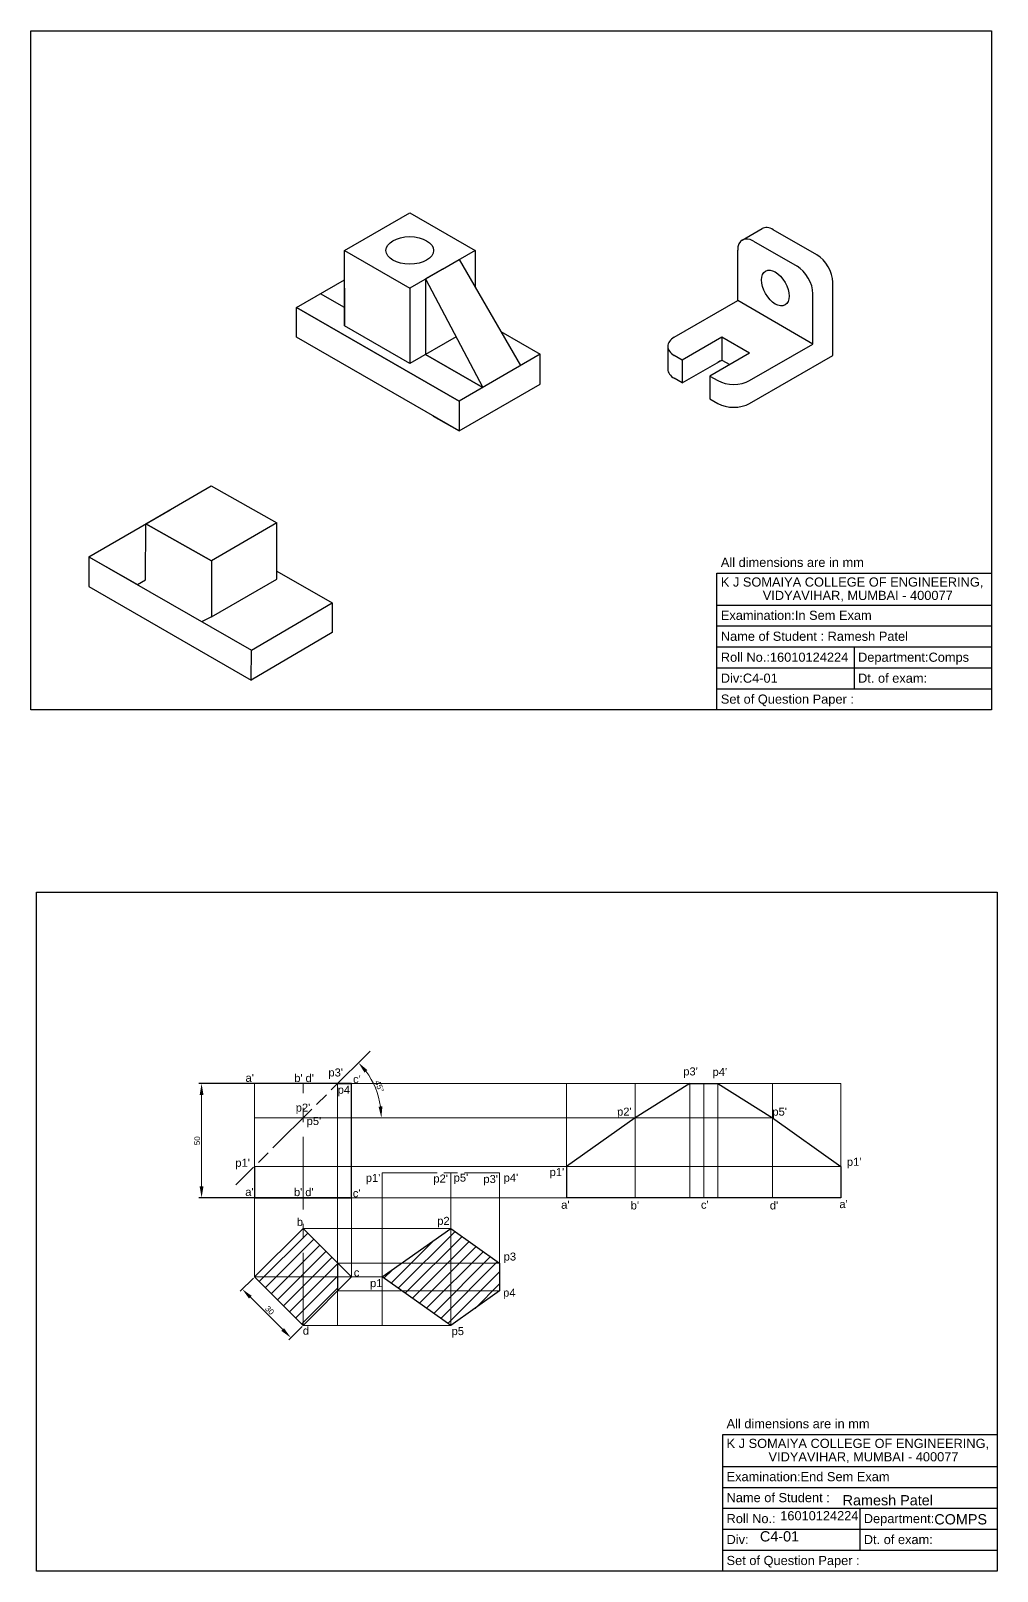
# Model space of a CAD drawing. Header units: millimetres. Extents: x 320 to 4122, y 180 to 2351.
# Drawn here: x 2645 to 3067, y 1206 to 1880 of the extents above; entities that cross this region are included whole.
import ezdxf

# ---------------------------------------------------------------- set-up
doc = ezdxf.new("R2010")
doc.units = ezdxf.units.MM
doc.linetypes.add('ACAD_ISO08W100', pattern=[36, 24, -3, 6, -3])
doc.linetypes.add('CENTER', pattern=[50.8, 31.75, -6.35, 6.35, -6.35])
doc.styles.add('Annotative', font='arial.ttf')
doc.styles.get("Standard").update_dxf_attribs({"font": 'arial.ttf'})
doc.dimstyles.new('Copy of ISO-25', dxfattribs={"dimtxt": 2.5, "dimasz": 5, "dimexe": 1.25, "dimexo": 0.625, "dimtad": 1, "dimtoh": 1, "dimtxsty": 'Standard', "dimcen": 2.5, "dimadec": 0, "dimazin": 0, "dimtfac": 1, "dimtmove": 0, "dimatfit": 3, "dimfxl": 1, "dimlwd": 9, "dimarcsym": 0})
pattern_1 = [(45, (1401.2404, 1368.169), (-2.65165, 2.65165), [])]

# ---------------------------------------------------------------- blocks, each defined once
blk = doc.blocks.new('*D30')
at = {"color": 0, "lineweight": -2, "transparency": 16777216}
for p, q in [((2784.38, 1419.33), (2718.19, 1419.33)), ((2784.38, 1369.33), (2718.19, 1369.33))]:
    blk.add_line(p, q, dxfattribs=at)
at = {"color": 0, "lineweight": 9, "transparency": 16777216}
blk.add_line((2719.44, 1374.33), (2719.44, 1414.33), dxfattribs=at)
for points in [[(2718.6, 1414.33), (2720.27, 1414.33), (2719.44, 1419.33)], [(2718.6, 1374.33), (2720.27, 1374.33), (2719.44, 1369.33)]]:
    blk.add_solid(points, dxfattribs=at)
at = {"layer": 'Defpoints', "color": 0, "lineweight": 9, "transparency": 16777216}
for p in [(2719.44, 1419.33), (2785, 1419.33), (2785, 1369.33)]:
    blk.add_point(p, dxfattribs=at)
at = {"color": 0, "lineweight": 9, "transparency": 16777216, "insert": (2717.53, 1394.33), "char_height": 2.5, "attachment_point": 5, "rotation": 90}
blk.add_mtext('50', dxfattribs=at)
blk = doc.blocks.new('*D31')
at = {"color": 0, "lineweight": -2, "transparency": 16777216}
for p, q in [((2742.13, 1334.29), (2736.36, 1328.52)), ((2763.35, 1313.08), (2757.58, 1307.31))]:
    blk.add_line(p, q, dxfattribs=at)
at = {"color": 0, "lineweight": 9, "transparency": 16777216}
blk.add_line((2754.92, 1311.72), (2740.78, 1325.87), dxfattribs=at)
for points in [[(2741.37, 1326.46), (2740.19, 1325.28), (2737.25, 1329.4)], [(2755.51, 1312.31), (2754.33, 1311.14), (2758.46, 1308.19)]]:
    blk.add_solid(points, dxfattribs=at)
at = {"layer": 'Defpoints', "color": 0, "lineweight": 9, "transparency": 16777216}
for p in [(2742.58, 1334.73), (2737.25, 1329.4), (2763.79, 1313.52)]:
    blk.add_point(p, dxfattribs=at)
at = {"color": 0, "lineweight": 9, "transparency": 16777216, "insert": (2749.2, 1320.14), "char_height": 2.5, "attachment_point": 5, "rotation": 315}
blk.add_mtext('30', dxfattribs=at)
blk = doc.blocks.new('*D32')
at = {"color": 0, "lineweight": 9, "transparency": 16777216}
blk.add_arc((2763.89, 1404.33), 34.15, 8.39604, 36.60396, dxfattribs=at)
for points in [[(2790.67, 1424.15), (2791.93, 1425.24), (2788.03, 1428.48)], [(2798.5, 1409.38), (2796.84, 1409.26), (2798.04, 1404.33)]]:
    blk.add_solid(points, dxfattribs=at)
at = {"layer": 'Defpoints', "color": 0, "lineweight": 9, "transparency": 16777216}
for p in [(2795.67, 1436.11), (2796.87, 1413.17), (2763.79, 1404.33), (2968.99, 1404.33), (2730.48, 1370.93)]:
    blk.add_point(p, dxfattribs=at)
at = {"color": 0, "lineweight": 30, "transparency": 16777216, "insert": (2797.19, 1418.12), "char_height": 2.5, "attachment_point": 5, "rotation": 292.5}
blk.add_mtext('45°', dxfattribs=at)

msp = doc.modelspace()

# ---------------------------------------------------------------- hatches: boundary and pattern name
at = {"lineweight": 30}
h = msp.add_hatch(dxfattribs=at)
h.set_pattern_fill('ANSI31', color=0, scale=30)
h.set_pattern_definition(pattern_1)
h.paths.add_polyline_path([(2763.789, 1334.732), (2778.885, 1334.732), (2778.885, 1340.849), (2763.789, 1355.946)])
h.paths.add_polyline_path([(2763.789, 1334.732), (2763.789, 1313.519), (2778.885, 1328.616), (2778.885, 1334.732)])
h.paths.add_polyline_path([(2742.576, 1334.732), (2763.789, 1313.519), (2763.789, 1334.732)])
h.paths.add_polyline_path([(2763.789, 1355.946), (2742.576, 1334.732), (2763.789, 1334.732)])
h = msp.add_hatch(dxfattribs=at)
h.set_pattern_fill('ANSI31', color=0, scale=30)
h.set_pattern_definition(pattern_1)
h.paths.add_polyline_path([(2828.449, 1355.946), (2807.051, 1340.849), (2828.449, 1340.849)])
h.paths.add_polyline_path([(2828.449, 1340.849), (2807.051, 1340.849), (2798.381, 1334.732), (2807.051, 1328.616), (2828.449, 1328.616)])
h.paths.add_polyline_path([(2828.449, 1328.616), (2807.051, 1328.616), (2828.449, 1313.519)])
h.paths.add_polyline_path([(2849.73, 1328.616), (2828.449, 1328.616), (2828.449, 1313.519)])
h.paths.add_polyline_path([(2849.73, 1340.849), (2828.449, 1340.849), (2828.449, 1328.616), (2849.73, 1328.616)])
h.paths.add_polyline_path([(2828.449, 1355.946), (2828.449, 1340.849), (2849.73, 1340.849)])

# ---------------------------------------------------------------- linework, layer by layer
for p, q in [((2644.782, 1879.81), (3064.782, 1879.81)), ((2644.782, 1582.81), (2644.782, 1879.81)), ((3064.782, 1879.81), (3064.782, 1582.81)), ((2944.782, 1642.633), (3064.782, 1642.633)), ((2944.782, 1582.81), (2944.782, 1642.633)), ((3064.782, 1637.81), (3064.782, 1582.81)), ((2944.782, 1628.643), (3064.782, 1628.643)), ((2944.782, 1619.476), (3064.782, 1619.476)), ((2944.782, 1610.31), (3064.782, 1610.31)), ((3004.782, 1610.31), (3004.782, 1591.976)), ((2944.782, 1601.143), (3064.782, 1601.143)), ((2944.782, 1591.976), (3064.782, 1591.976)), ((3064.782, 1582.81), (2644.782, 1582.81)), ((3064.782, 1582.81), (2944.782, 1582.81))]:
    msp.add_line(p, q)
for p, q in [((2781.888, 1783.76), (2810.467, 1800.26)), ((2810.467, 1800.26), (2839.046, 1783.76)), ((2955.859, 1788.3), (2964.519, 1793.3)), ((2988.471, 1781.815), (2969.418, 1792.815)), ((2960.758, 1787.815), (2979.811, 1776.815)), ((2781.888, 1750.76), (2781.888, 1783.76)), ((2781.888, 1783.76), (2810.467, 1767.26)), ((2781.888, 1750.76), (2781.888, 1783.76)), ((2839.046, 1783.76), (2810.467, 1767.26)), ((2824.757, 1775.51), (2832.118, 1779.76)), ((2832.118, 1779.76), (2858.908, 1733.357)), ((2839.046, 1783.76), (2839.046, 1767.76)), ((2953.83, 1761.815), (2953.83, 1783.815)), ((2781.888, 1750.76), (2781.888, 1775.26)), ((2781.888, 1750.76), (2781.888, 1775.26)), ((2781.888, 1750.76), (2781.888, 1775.26)), ((2824.757, 1775.51), (2817.395, 1771.26)), ((2760.991, 1758.824), (2781.888, 1770.889)), ((2781.888, 1750.76), (2781.888, 1767.26)), ((2781.888, 1767.26), (2781.888, 1750.76)), ((2810.467, 1767.26), (2810.467, 1734.26)), ((2817.395, 1771.26), (2817.395, 1738.26)), ((2817.395, 1771.26), (2842.398, 1723.824)), ((2995.399, 1737.815), (2995.399, 1769.815)), ((2832.005, 1717.824), (2760.991, 1758.824)), ((2760.991, 1745.824), (2760.991, 1758.824)), ((2760.991, 1758.824), (2832.005, 1717.824)), ((2781.888, 1758.76), (2771.384, 1764.824)), ((2926.117, 1745.815), (2953.83, 1761.815)), ((2986.739, 1742.815), (2953.83, 1761.815)), ((2986.739, 1742.815), (2986.739, 1764.815)), ((2832.005, 1704.824), (2760.991, 1745.824)), ((2810.467, 1734.26), (2781.888, 1750.76)), ((2830.731, 1745.959), (2810.467, 1734.26)), ((2850.304, 1748.26), (2867.512, 1738.324)), ((2946.902, 1745.815), (2929.581, 1735.815)), ((2959.026, 1738.815), (2946.902, 1745.815)), ((2946.902, 1745.815), (2946.902, 1735.815)), ((2867.512, 1738.324), (2832.005, 1717.824)), ((2867.512, 1725.324), (2867.512, 1738.324)), ((2923.247, 1741.815), (2923.247, 1731.815)), ((2959.026, 1738.815), (2941.705, 1728.815)), ((2959.026, 1726.815), (2986.739, 1742.815)), ((2817.395, 1738.26), (2842.398, 1723.824)), ((2842.398, 1723.824), (2817.395, 1738.26)), ((2929.581, 1735.815), (2926.117, 1737.815)), ((2929.581, 1735.815), (2929.581, 1725.815)), ((2929.581, 1725.815), (2946.902, 1735.815)), ((2946.902, 1735.815), (2950.366, 1733.815)), ((2959.026, 1716.815), (2995.399, 1737.815)), ((2832.005, 1704.824), (2867.512, 1725.324)), ((2929.581, 1725.815), (2926.117, 1727.815)), ((2941.705, 1728.815), (2941.705, 1718.815)), ((2941.705, 1728.815), (2945.17, 1726.815)), ((2941.705, 1718.815), (2945.17, 1716.815)), ((2832.005, 1717.824), (2832.005, 1704.824)), ((2832.005, 1717.824), (2832.005, 1704.824)), ((2832.005, 1704.824), (2820.747, 1711.324)), ((2820.747, 1711.324), (2832.005, 1704.824)), ((2832.005, 1704.824), (2832.005, 1704.824)), ((2695.12, 1664.134), (2723.596, 1680.81)), ((2723.596, 1680.81), (2752.309, 1664.545)), ((2670.154, 1649.757), (2705.661, 1670.257)), ((2752.309, 1664.545), (2723.73, 1648.045)), ((2752.347, 1639.979), (2752.309, 1664.545)), ((2694.909, 1639.635), (2695.12, 1664.134)), ((2723.73, 1648.045), (2695.12, 1664.134)), ((2695.12, 1664.134), (2723.73, 1648.045)), ((2670.154, 1649.757), (2741.214, 1608.837)), ((2670.154, 1649.757), (2670.154, 1636.757)), ((2670.154, 1649.757), (2691.445, 1637.635)), ((2723.73, 1648.045), (2723.73, 1623.545)), ((2691.445, 1637.635), (2694.909, 1639.635)), ((2723.73, 1623.545), (2752.347, 1639.979)), ((2752.342, 1643.495), (2776.563, 1629.609)), ((2670.154, 1636.757), (2741.168, 1595.757)), ((2741.214, 1608.837), (2776.563, 1629.609)), ((2741.214, 1608.837), (2776.563, 1629.609)), ((2776.563, 1629.609), (2776.563, 1616.609)), ((2723.73, 1623.545), (2719.471, 1621.358)), ((2776.563, 1616.609), (2741.168, 1595.757)), ((2741.168, 1595.757), (2741.214, 1608.837)), ((2778.885, 1419.33), (2785.002, 1419.33)), ((2785.002, 1419.33), (2782.13, 1419.33)), ((2785.002, 1369.33), (2785.002, 1419.33)), ((2932.87, 1419.33), (2908.987, 1404.33)), ((2932.87, 1419.33), (2945.104, 1419.33)), ((2945.104, 1419.33), (2968.987, 1404.33)), ((2908.987, 1404.33), (2878.987, 1383.021)), ((2968.987, 1404.33), (2998.987, 1383.021)), ((2742.576, 1383.021), (2742.576, 1369.33)), ((2878.987, 1383.021), (2878.987, 1369.33)), ((2998.987, 1383.021), (2998.987, 1369.33)), ((2742.576, 1369.33), (2785.002, 1369.33)), ((2998.987, 1369.33), (2878.987, 1369.33)), ((2798.381, 1334.732), (2828.449, 1355.946)), ((2828.449, 1355.946), (2849.73, 1340.849)), ((2778.885, 1340.849), (2778.885, 1328.616)), ((2849.73, 1340.849), (2849.73, 1328.616)), ((2828.449, 1313.519), (2798.381, 1334.732)), ((2849.73, 1328.616), (2828.449, 1313.519))]:
    msp.add_line(p, q, dxfattribs=at)
at = {"lineweight": -3}
for p, q in [((2647.29, 1503.05), (3067.29, 1503.05)), ((2647.29, 1206.05), (2647.29, 1503.05)), ((3067.29, 1503.05), (3067.29, 1206.05)), ((2947.29, 1265.874), (3067.29, 1265.874)), ((2947.29, 1206.05), (2947.29, 1265.874)), ((3067.29, 1261.05), (3067.29, 1206.05)), ((2947.29, 1251.884), (3067.29, 1251.884)), ((2947.29, 1242.717), (3067.29, 1242.717)), ((2947.29, 1233.55), (3067.29, 1233.55)), ((3007.29, 1233.55), (3007.29, 1215.217)), ((2947.29, 1224.384), (3067.29, 1224.384)), ((2947.29, 1215.217), (3067.29, 1215.217)), ((3067.29, 1206.05), (2647.29, 1206.05)), ((3067.29, 1206.05), (2947.29, 1206.05))]:
    msp.add_line(p, q, dxfattribs=at)
at = {"linetype": 'ACAD_ISO08W100', "lineweight": 9}
for p, q in [((2793.136, 1433.528), (2734.442, 1375.051)), ((2798.381, 1380.296), (2849.73, 1380.296))]:
    msp.add_line(p, q, dxfattribs=at)
at = {"lineweight": 9}
for p, q in [((2742.576, 1369.33), (2742.576, 1419.33)), ((2785.002, 1419.33), (2742.576, 1419.33)), ((2778.885, 1419.33), (2778.885, 1313.519)), ((2785.002, 1369.33), (2785.002, 1419.33)), ((2785.002, 1419.33), (2998.987, 1419.33)), ((2878.987, 1369.33), (2878.987, 1419.33)), ((2908.987, 1369.33), (2908.987, 1419.33)), ((2908.987, 1419.33), (2938.987, 1419.33)), ((2932.87, 1419.33), (2932.87, 1369.33)), ((2938.987, 1419.33), (2938.987, 1369.33)), ((2945.104, 1419.33), (2945.104, 1369.33)), ((2968.987, 1369.33), (2968.987, 1419.33)), ((2998.987, 1369.33), (2998.987, 1419.33)), ((2742.576, 1404.33), (2793.022, 1404.33)), ((2763.789, 1404.33), (2968.987, 1404.33)), ((2742.576, 1383.021), (2998.987, 1383.021)), ((2798.381, 1380.296), (2798.381, 1369.33)), ((2828.449, 1380.296), (2828.449, 1369.33)), ((2828.449, 1380.296), (2828.449, 1369.33)), ((2849.73, 1380.296), (2849.73, 1369.33)), ((2849.73, 1380.296), (2849.73, 1369.33)), ((2722.012, 1369.33), (2967.086, 1369.33)), ((2742.576, 1334.732), (2742.576, 1369.33)), ((2785.002, 1334.732), (2785.002, 1369.33)), ((2798.381, 1369.33), (2798.381, 1313.519)), ((2828.449, 1369.33), (2828.449, 1313.519)), ((2849.73, 1369.33), (2849.73, 1328.616)), ((2878.987, 1369.33), (2908.987, 1369.33)), ((2938.987, 1369.33), (2968.987, 1369.33)), ((2763.789, 1355.946), (2828.449, 1355.946)), ((2778.885, 1340.849), (2849.73, 1340.849)), ((2742.576, 1334.732), (2798.381, 1334.732)), ((2778.885, 1328.616), (2849.73, 1328.616)), ((2763.789, 1313.519), (2828.449, 1313.519))]:
    msp.add_line(p, q, dxfattribs=at)
at = {"linetype": 'CENTER', "lineweight": 9}
for p, q in [((2763.789, 1313.519), (2763.789, 1419.33)), ((2763.789, 1404.33), (2742.576, 1404.33))]:
    msp.add_line(p, q, dxfattribs=at)
at = {"lineweight": 30}
msp.add_lwpolyline([(2742.576, 1334.732), (2763.789, 1355.946), (2785.002, 1334.732), (2763.789, 1313.519)], close=True, dxfattribs=at)
for centre, major_axis, start_param, end_param in [((2969.418, 1784.815), (4.899, -8.485), 2.3561945, 3.1415927), ((2960.758, 1779.815), (4.899, -8.485), 2.3561945, 3.9269908), ((2988.471, 1773.815), (4.899, -8.485), 0.7853982, 2.3561945), ((2979.811, 1768.815), (4.899, -8.485), 0.7853982, 2.3561945), ((2933.045, 1741.815), (-9.798, 0), 5.4977871, 7.0685835), ((2933.045, 1731.815), (-9.798, 0), 6.2831853, 7.0685835), ((2952.098, 1730.815), (-9.798, 0), 5.2451069, 5.4977871), ((2952.098, 1730.815), (-9.798, 0), 0.7853982, 2.3561945), ((2952.098, 1720.815), (-9.798, 0), 0.7853982, 2.3561945)]:
    msp.add_ellipse(centre, major_axis=major_axis, ratio=0.5773503, start_param=start_param, end_param=end_param, dxfattribs=at)
for centre, major_axis in [((2810.467, 1783.76), (-10.41, 0)), ((2970.284, 1767.315), (4.287, -7.425))]:
    msp.add_ellipse(centre, major_axis=major_axis, ratio=0.5773503, dxfattribs=at)

# ---------------------------------------------------------------- texts
for s, height, p in [('All dimensions are in mm', 4.00791, (2946.46, 1645.315)), ('K J SOMAIYA COLLEGE OF ENGINEERING, ', 4.00791, (2946.46, 1636.708)), ('VIDYAVIHAR, MUMBAI - 400077', 4.00791, (2964.797, 1630.856)), ('Examination:In Sem Exam ', 4.00791, (2946.46, 1622.159)), ('Name of Student : Ramesh Patel', 4.00791, (2946.46, 1612.992)), ('Roll No.:16010124224', 4.00791, (2946.46, 1603.826)), ('Department:Comps ', 4.00791, (3006.46, 1603.826)), ('Div:C4-01', 4.0079, (2946.46, 1594.659)), ('Dt. of exam:', 4.00791, (3006.46, 1594.659)), ('Set of Question Paper : ', 4.00791, (2946.46, 1585.492))]:
    msp.add_text(s, height=height).set_placement(p)
at = {"linetype": 'ACAD_ISO08W100', "lineweight": 30}
for s, p in [("a'", (2738.649, 1420.093)), ("b'", (2759.951, 1420.007)), ("d'", (2764.895, 1419.986)), ("c'", (2785.654, 1419.506)), ("a'", (2738.532, 1370.2)), ("b'", (2759.834, 1370.114)), ("d'", (2764.778, 1370.094)), ("c'", (2785.537, 1369.613)), ("a'", (2876.661, 1364.573)), ("b'", (2907.067, 1364.275)), ("c'", (2937.772, 1364.573)), ("d'", (2967.88, 1364.275)), ("a'", (2998.286, 1364.871))]:
    msp.add_text(s, height=3.5, dxfattribs=at).set_placement(p)
at = {"lineweight": 9}
for s, p in [("p3'", (2774.893, 1422.437)), ("p3'", (2930.021, 1422.893)), ("p4'", (2942.839, 1422.673)), ("p4'", (2778.945, 1414.875)), ("p2'", (2760.615, 1407.063)), ("p2'", (2901.105, 1405.302)), ("p5'", (2968.987, 1405.302)), ("p5'", (2765.36, 1401.194)), ("p1'", (2734.18, 1382.927)), ("p1'", (2871.593, 1378.89)), ("p1'", (3001.565, 1383.358)), ("p1'", (2791.238, 1376.352)), ("p2'", (2820.782, 1376.057)), ("p5'", (2829.646, 1376.438)), ("p3'", (2842.645, 1375.848)), ("p4'", (2851.508, 1376.438)), ('p2', (2822.472, 1357.533)), ('b', (2761.077, 1357.056)), ('p3', (2851.514, 1341.919)), ('c', (2786.012, 1334.93)), ('p1', (2793.11, 1330.296)), ('p4', (2851.268, 1326.13)), ('d', (2763.693, 1309.493)), ('p5', (2828.732, 1309.318))]:
    msp.add_text(s, height=3.5, dxfattribs=at).set_placement(p)
at = {"lineweight": -3}
for s, height, p in [('All dimensions are in mm', 4.00791, (2948.968, 1268.556)), ('K J SOMAIYA COLLEGE OF ENGINEERING, ', 4.00791, (2948.968, 1259.948)), ('VIDYAVIHAR, MUMBAI - 400077', 4.00791, (2967.304, 1254.096)), ('Examination:End Sem Exam ', 4.00791, (2948.968, 1245.399)), ('Name of Student : ', 4.00791, (2948.968, 1236.233)), ('Roll No.: ', 4.0079, (2948.968, 1227.066)), ('Department: ', 4.00791, (3008.968, 1227.066)), ('Div: ', 4.0079, (2948.968, 1217.899)), ('Dt. of exam:', 4.00791, (3008.968, 1217.899)), ('Set of Question Paper : ', 4.00791, (2948.968, 1208.733))]:
    msp.add_text(s, height=height, dxfattribs=at).set_placement(p)
at = {"color": 0, "lineweight": -3, "insert": (2999.718, 1239.341), "char_height": 4.5, "width": 67.57155, "attachment_point": 1, "style": 'Annotative'}
msp.add_mtext('Ramesh Patel', dxfattribs=at)
at = {"color": 0, "linetype": 'CENTER', "lineweight": -3, "attachment_point": 1}
for s, width, insert, char_height in [('16010124224', 35.29298, (2972.44, 1232.32), 4), ('C4-01', 37.18188, (2963.564, 1223.546), 4.5)]:
    msp.add_mtext_dynamic_manual_height_columns(s, width=width, gutter_width=32.88, heights=[0], dxfattribs=dict(at, insert=insert, char_height=char_height))
at = {"color": 0, "linetype": 'CENTER', "lineweight": -3, "insert": (3039.807, 1231.001), "char_height": 4.5, "width": 17.92962, "attachment_point": 1, "style": 'Annotative'}
msp.add_mtext('COMPS', dxfattribs=at)

# ---------------------------------------------------------------- dimensions: what is measured, and where the dimension line sits
at = {"lineweight": 30}
dim = msp.add_angular_dim_2l(base=(2796.873, 1413.169), line1=((2763.789, 1404.33), (2968.987, 1404.33)), line2=((2730.482, 1370.927), (2795.67, 1436.115)), dimstyle='Copy of ISO-25', dxfattribs=at)
dim.commit()
dim.dimension.update_dxf_attribs({"geometry": '*D32', "text_midpoint": (2797.189, 1418.125)})
at = {"lineweight": 9}
dim = msp.add_linear_dim(base=(2719.436, 1419.33), p1=(2785.002, 1369.33), p2=(2785.002, 1419.33), angle=90, dimstyle='Copy of ISO-25', dxfattribs=at)
dim.commit()
dim.dimension.update_dxf_attribs({"geometry": '*D30', "text_midpoint": (2717.534, 1394.33)})
dim = msp.add_aligned_dim(p1=(2763.789, 1313.519), p2=(2742.576, 1334.732), distance=7.538, dimstyle='Copy of ISO-25', dxfattribs=at)
dim.commit()
dim.dimension.update_dxf_attribs({"geometry": '*D31', "text_midpoint": (2749.197, 1320.141)})

doc.saveas('drawing.dxf')
